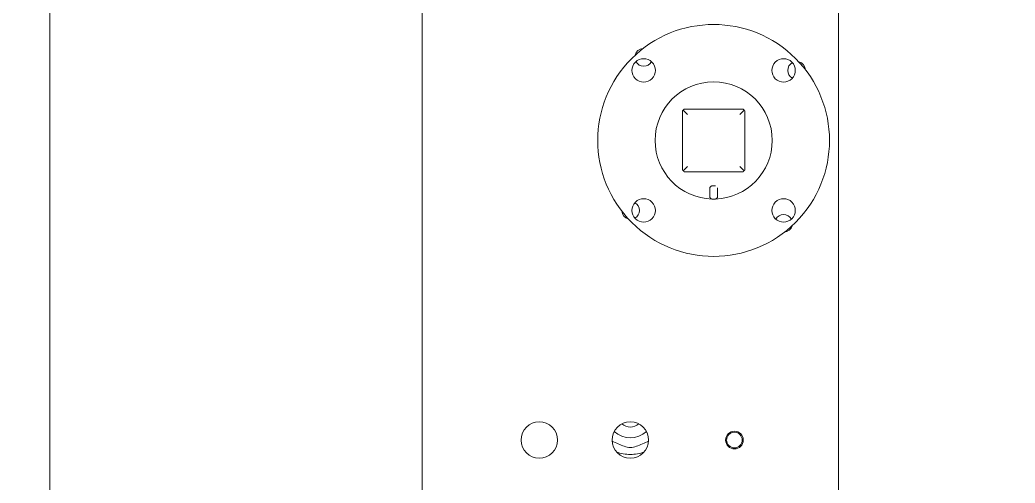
# Model space of a CAD drawing. Extents: x -965262 to 1142518, y -357520 to 71675.
# Drawn here: x -852012.8 to -851630.5, y -92389.8 to -92212.1 of the extents above; entities that cross this region are included whole.
import ezdxf

# ---------------------------------------------------------------- set-up
doc = ezdxf.new("R2010")
doc.units = 0
doc.header["$LTSCALE"] = 10
doc.layers.get('0').update_dxf_attribs({"linetype": 'CONTINUOUS', "lineweight": 30})
doc.layers.add('Оборудование', color=7, linetype='CONTINUOUS', lineweight=30)

msp = doc.modelspace()

# ---------------------------------------------------------------- hatches: boundary and pattern name
at = {"lineweight": 30, "true_color": 0x1b8828}
h = msp.add_hatch(color=106, dxfattribs=at)
h.dxf.hatch_style = 1
h.paths.add_polyline_path([(-851459.79, -90277.67), (-853359.79, -90277.67), (-853359.79, -94944.84), (-851459.79, -94944.84)])
h.paths.add_polyline_path([(-851559.79, -94844.84), (-853259.79, -94844.84), (-853259.79, -90344.85), (-851559.79, -90344.85)], flags=16)

# ---------------------------------------------------------------- linework, layer by layer
at = {"layer": 'Оборудование', "color": 7, "lineweight": 0}
for p, q in [((-852001.29, -92491.34, -2902.58), (-852001.29, -92068.59, -2902.58)), ((-851858.29, -92121.34, -2902.58), (-851858.29, -92411.34, -2902.58)), ((-851698.29, -92411.34, -2902.58), (-851698.29, -92121.34, -2902.58)), ((-851758.29, -92246.97, -2902.58), (-851758.29, -92247.01, -2902.58)), ((-851758.28, -92247, -2902.58), (-851758.27, -92247, -2902.58)), ((-851758.27, -92246.99, -2902.58), (-851758.26, -92246.98, -2902.58)), ((-851758.27, -92247, -2902.58), (-851758.27, -92246.99, -2902.58)), ((-851758.26, -92246.98, -2902.58), (-851758.25, -92246.97, -2902.58)), ((-851758.25, -92246.97, -2902.58), (-851758.24, -92246.96, -2902.58)), ((-851758.24, -92246.96, -2902.58), (-851758.23, -92246.95, -2902.58)), ((-851758.23, -92246.95, -2902.58), (-851758.21, -92246.93, -2902.58)), ((-851758.21, -92246.93, -2902.58), (-851758.2, -92246.92, -2902.58)), ((-851758.2, -92246.92, -2902.58), (-851758.18, -92246.9, -2902.58)), ((-851758.18, -92246.9, -2902.58), (-851758.17, -92246.88, -2902.58)), ((-851758.17, -92246.88, -2902.58), (-851758.15, -92246.87, -2902.58)), ((-851758.15, -92246.87, -2902.58), (-851758.13, -92246.85, -2902.58)), ((-851758.13, -92246.85, -2902.58), (-851758.11, -92246.83, -2902.58)), ((-851758.11, -92246.83, -2902.58), (-851758.09, -92246.81, -2902.58)), ((-851758.09, -92246.81, -2902.58), (-851758.07, -92246.79, -2902.58)), ((-851758.07, -92246.79, -2902.58), (-851758.05, -92246.77, -2902.58)), ((-851758.05, -92246.77, -2902.58), (-851758.03, -92246.74, -2902.58)), ((-851758.03, -92246.74, -2902.58), (-851758.01, -92246.72, -2902.58)), ((-851758.01, -92246.72, -2902.58), (-851757.98, -92246.7, -2902.58)), ((-851757.98, -92246.7, -2902.58), (-851757.96, -92246.67, -2902.58)), ((-851757.96, -92246.67, -2902.58), (-851757.93, -92246.65, -2902.58)), ((-851757.96, -92246.67, -2902.58), (-851756.29, -92248.34, -2902.58)), ((-851757.93, -92246.65, -2902.58), (-851757.91, -92246.62, -2902.58)), ((-851757.91, -92246.62, -2902.58), (-851757.89, -92246.6, -2902.58)), ((-851757.89, -92246.6, -2902.58), (-851757.86, -92246.58, -2902.58)), ((-851757.86, -92246.58, -2902.58), (-851757.84, -92246.56, -2902.58)), ((-851757.84, -92246.56, -2902.58), (-851757.82, -92246.53, -2902.58)), ((-851757.82, -92246.53, -2902.58), (-851757.8, -92246.51, -2902.58)), ((-851757.8, -92246.51, -2902.58), (-851757.78, -92246.5, -2902.58)), ((-851757.78, -92246.5, -2902.58), (-851757.76, -92246.48, -2902.58)), ((-851757.76, -92246.48, -2902.58), (-851757.74, -92246.46, -2902.58)), ((-851757.74, -92246.46, -2902.58), (-851757.73, -92246.44, -2902.58)), ((-851757.73, -92246.44, -2902.58), (-851757.71, -92246.43, -2902.58)), ((-851757.71, -92246.43, -2902.58), (-851757.7, -92246.42, -2902.58)), ((-851757.7, -92246.42, -2902.58), (-851757.68, -92246.4, -2902.58)), ((-851757.68, -92246.4, -2902.58), (-851757.67, -92246.39, -2902.58)), ((-851757.67, -92246.39, -2902.58), (-851757.66, -92246.38, -2902.58)), ((-851757.62, -92246.34, -2902.58), (-851757.66, -92246.34, -2902.58)), ((-851757.66, -92246.38, -2902.58), (-851757.65, -92246.37, -2902.58)), ((-851757.65, -92246.37, -2902.58), (-851757.64, -92246.36, -2902.58)), ((-851757.64, -92246.36, -2902.58), (-851757.63, -92246.35, -2902.58)), ((-851757.63, -92246.35, -2902.58), (-851757.62, -92246.34, -2902.58)), ((-851757.63, -92246.35, -2902.58), (-851757.63, -92246.35, -2902.58)), ((-851757.62, -92246.34, -2902.58), (-851734.97, -92246.34, -2902.58)), ((-851757.62, -92246.34, -2902.58), (-851757.62, -92246.34, -2902.58)), ((-851757.62, -92246.34, -2902.58), (-851757.62, -92246.34, -2902.58)), ((-851757.62, -92246.34, -2902.58), (-851757.62, -92246.34, -2902.58)), ((-851736.29, -92248.34, -2902.58), (-851734.62, -92246.67, -2902.58)), ((-851734.92, -92246.34, -2902.58), (-851734.97, -92246.34, -2902.58)), ((-851734.97, -92246.34, -2902.58), (-851734.97, -92246.34, -2902.58)), ((-851734.97, -92246.34, -2902.58), (-851734.96, -92246.34, -2902.58)), ((-851734.96, -92246.34, -2902.58), (-851734.96, -92246.34, -2902.58)), ((-851734.96, -92246.34, -2902.58), (-851734.95, -92246.35, -2902.58)), ((-851734.95, -92246.35, -2902.58), (-851734.95, -92246.35, -2902.58)), ((-851734.95, -92246.35, -2902.58), (-851734.94, -92246.36, -2902.58)), ((-851734.94, -92246.36, -2902.58), (-851734.93, -92246.37, -2902.58)), ((-851734.93, -92246.37, -2902.58), (-851734.92, -92246.38, -2902.58)), ((-851734.92, -92246.38, -2902.58), (-851734.91, -92246.39, -2902.58)), ((-851734.91, -92246.39, -2902.58), (-851734.9, -92246.4, -2902.58)), ((-851734.9, -92246.4, -2902.58), (-851734.88, -92246.41, -2902.58)), ((-851734.88, -92246.41, -2902.58), (-851734.87, -92246.43, -2902.58)), ((-851734.87, -92246.43, -2902.58), (-851734.85, -92246.44, -2902.58)), ((-851734.85, -92246.44, -2902.58), (-851734.84, -92246.46, -2902.58)), ((-851734.84, -92246.46, -2902.58), (-851734.82, -92246.48, -2902.58)), ((-851734.82, -92246.48, -2902.58), (-851734.8, -92246.5, -2902.58)), ((-851734.8, -92246.5, -2902.58), (-851734.78, -92246.51, -2902.58)), ((-851734.78, -92246.51, -2902.58), (-851734.76, -92246.53, -2902.58)), ((-851734.76, -92246.53, -2902.58), (-851734.74, -92246.56, -2902.58)), ((-851734.74, -92246.56, -2902.58), (-851734.72, -92246.58, -2902.58)), ((-851734.72, -92246.58, -2902.58), (-851734.7, -92246.6, -2902.58)), ((-851734.7, -92246.6, -2902.58), (-851734.67, -92246.62, -2902.58)), ((-851734.67, -92246.62, -2902.58), (-851734.65, -92246.65, -2902.58)), ((-851734.65, -92246.65, -2902.58), (-851734.62, -92246.67, -2902.58)), ((-851734.62, -92246.67, -2902.58), (-851734.6, -92246.7, -2902.58)), ((-851734.6, -92246.7, -2902.58), (-851734.58, -92246.72, -2902.58)), ((-851734.58, -92246.72, -2902.58), (-851734.55, -92246.74, -2902.58)), ((-851734.55, -92246.74, -2902.58), (-851734.53, -92246.77, -2902.58)), ((-851734.53, -92246.77, -2902.58), (-851734.51, -92246.79, -2902.58)), ((-851734.51, -92246.79, -2902.58), (-851734.49, -92246.81, -2902.58)), ((-851734.49, -92246.81, -2902.58), (-851734.47, -92246.83, -2902.58)), ((-851734.47, -92246.83, -2902.58), (-851734.45, -92246.85, -2902.58)), ((-851734.45, -92246.85, -2902.58), (-851734.43, -92246.87, -2902.58)), ((-851734.43, -92246.87, -2902.58), (-851734.41, -92246.88, -2902.58)), ((-851734.41, -92246.88, -2902.58), (-851734.4, -92246.9, -2902.58)), ((-851734.4, -92246.9, -2902.58), (-851734.38, -92246.92, -2902.58)), ((-851734.38, -92246.92, -2902.58), (-851734.37, -92246.93, -2902.58)), ((-851734.37, -92246.93, -2902.58), (-851734.35, -92246.95, -2902.58)), ((-851734.35, -92246.95, -2902.58), (-851734.34, -92246.96, -2902.58)), ((-851734.34, -92246.96, -2902.58), (-851734.33, -92246.97, -2902.58)), ((-851734.33, -92246.97, -2902.58), (-851734.32, -92246.98, -2902.58)), ((-851734.32, -92246.98, -2902.58), (-851734.31, -92246.99, -2902.58)), ((-851734.31, -92246.99, -2902.58), (-851734.31, -92247, -2902.58)), ((-851734.31, -92247, -2902.58), (-851734.3, -92247, -2902.58)), ((-851734.29, -92247.01, -2902.58), (-851734.29, -92246.97, -2902.58)), ((-851758.29, -92269.66, -2902.58), (-851758.29, -92247.01, -2902.58)), ((-851758.29, -92247.01, -2902.58), (-851758.29, -92247.01, -2902.58)), ((-851758.29, -92247.01, -2902.58), (-851758.29, -92247.01, -2902.58)), ((-851758.29, -92247.01, -2902.58), (-851758.28, -92247.01, -2902.58)), ((-851758.28, -92247.01, -2902.58), (-851758.28, -92247, -2902.58)), ((-851734.3, -92247, -2902.58), (-851734.3, -92247.01, -2902.58)), ((-851734.3, -92247.01, -2902.58), (-851734.29, -92247.01, -2902.58)), ((-851734.29, -92247.01, -2902.58), (-851734.29, -92269.66, -2902.58)), ((-851734.29, -92247.01, -2902.58), (-851734.29, -92247.01, -2902.58)), ((-851734.29, -92247.01, -2902.58), (-851734.29, -92247.01, -2902.58)), ((-851758.29, -92269.66, -2902.58), (-851758.29, -92269.71, -2902.58)), ((-851758.29, -92269.67, -2902.58), (-851758.29, -92269.66, -2902.58)), ((-851758.29, -92269.66, -2902.58), (-851758.29, -92269.66, -2902.58)), ((-851758.28, -92269.67, -2902.58), (-851758.29, -92269.67, -2902.58)), ((-851758.27, -92269.68, -2902.58), (-851758.28, -92269.67, -2902.58)), ((-851758.28, -92269.67, -2902.58), (-851758.28, -92269.67, -2902.58)), ((-851758.27, -92269.69, -2902.58), (-851758.27, -92269.68, -2902.58)), ((-851758.26, -92269.7, -2902.58), (-851758.27, -92269.69, -2902.58)), ((-851758.25, -92269.71, -2902.58), (-851758.26, -92269.7, -2902.58)), ((-851758.24, -92269.72, -2902.58), (-851758.25, -92269.71, -2902.58)), ((-851758.23, -92269.73, -2902.58), (-851758.24, -92269.72, -2902.58)), ((-851758.21, -92269.74, -2902.58), (-851758.23, -92269.73, -2902.58)), ((-851758.2, -92269.76, -2902.58), (-851758.21, -92269.74, -2902.58)), ((-851758.18, -92269.77, -2902.58), (-851758.2, -92269.76, -2902.58)), ((-851758.17, -92269.79, -2902.58), (-851758.18, -92269.77, -2902.58)), ((-851758.15, -92269.81, -2902.58), (-851758.17, -92269.79, -2902.58)), ((-851758.13, -92269.83, -2902.58), (-851758.15, -92269.81, -2902.58)), ((-851758.11, -92269.85, -2902.58), (-851758.13, -92269.83, -2902.58)), ((-851758.09, -92269.87, -2902.58), (-851758.11, -92269.85, -2902.58)), ((-851758.07, -92269.89, -2902.58), (-851758.09, -92269.87, -2902.58)), ((-851758.05, -92269.91, -2902.58), (-851758.07, -92269.89, -2902.58)), ((-851758.03, -92269.93, -2902.58), (-851758.05, -92269.91, -2902.58)), ((-851758.01, -92269.96, -2902.58), (-851758.03, -92269.93, -2902.58)), ((-851757.96, -92270.01, -2902.58), (-851756.29, -92268.34, -2902.58)), ((-851736.29, -92268.34, -2902.58), (-851734.62, -92270.01, -2902.58)), ((-851734.55, -92269.93, -2902.58), (-851734.58, -92269.96, -2902.58)), ((-851734.53, -92269.91, -2902.58), (-851734.55, -92269.93, -2902.58)), ((-851734.51, -92269.89, -2902.58), (-851734.53, -92269.91, -2902.58)), ((-851734.49, -92269.87, -2902.58), (-851734.51, -92269.89, -2902.58)), ((-851734.47, -92269.85, -2902.58), (-851734.49, -92269.87, -2902.58)), ((-851734.45, -92269.83, -2902.58), (-851734.47, -92269.85, -2902.58)), ((-851734.43, -92269.81, -2902.58), (-851734.45, -92269.83, -2902.58)), ((-851734.41, -92269.79, -2902.58), (-851734.43, -92269.81, -2902.58)), ((-851734.4, -92269.77, -2902.58), (-851734.41, -92269.79, -2902.58)), ((-851734.38, -92269.76, -2902.58), (-851734.4, -92269.77, -2902.58)), ((-851734.37, -92269.74, -2902.58), (-851734.38, -92269.76, -2902.58)), ((-851734.35, -92269.73, -2902.58), (-851734.37, -92269.74, -2902.58)), ((-851734.34, -92269.72, -2902.58), (-851734.35, -92269.73, -2902.58)), ((-851734.33, -92269.71, -2902.58), (-851734.34, -92269.72, -2902.58)), ((-851734.32, -92269.7, -2902.58), (-851734.33, -92269.71, -2902.58)), ((-851734.31, -92269.69, -2902.58), (-851734.32, -92269.7, -2902.58)), ((-851734.3, -92269.67, -2902.58), (-851734.31, -92269.68, -2902.58)), ((-851734.31, -92269.68, -2902.58), (-851734.31, -92269.69, -2902.58)), ((-851734.29, -92269.67, -2902.58), (-851734.3, -92269.67, -2902.58)), ((-851734.3, -92269.67, -2902.58), (-851734.3, -92269.67, -2902.58)), ((-851734.29, -92269.71, -2902.58), (-851734.29, -92269.66, -2902.58)), ((-851734.29, -92269.66, -2902.58), (-851734.29, -92269.66, -2902.58)), ((-851734.29, -92269.66, -2902.58), (-851734.29, -92269.67, -2902.58)), ((-851757.98, -92269.98, -2902.58), (-851758.01, -92269.96, -2902.58)), ((-851757.96, -92270.01, -2902.58), (-851757.98, -92269.98, -2902.58)), ((-851757.93, -92270.03, -2902.58), (-851757.96, -92270.01, -2902.58)), ((-851757.91, -92270.05, -2902.58), (-851757.93, -92270.03, -2902.58)), ((-851757.89, -92270.08, -2902.58), (-851757.91, -92270.05, -2902.58)), ((-851757.86, -92270.1, -2902.58), (-851757.89, -92270.08, -2902.58)), ((-851757.84, -92270.12, -2902.58), (-851757.86, -92270.1, -2902.58)), ((-851757.82, -92270.14, -2902.58), (-851757.84, -92270.12, -2902.58)), ((-851757.8, -92270.16, -2902.58), (-851757.82, -92270.14, -2902.58)), ((-851757.78, -92270.18, -2902.58), (-851757.8, -92270.16, -2902.58)), ((-851757.76, -92270.2, -2902.58), (-851757.78, -92270.18, -2902.58)), ((-851757.74, -92270.22, -2902.58), (-851757.76, -92270.2, -2902.58)), ((-851757.73, -92270.23, -2902.58), (-851757.74, -92270.22, -2902.58)), ((-851757.71, -92270.25, -2902.58), (-851757.73, -92270.23, -2902.58)), ((-851757.7, -92270.26, -2902.58), (-851757.71, -92270.25, -2902.58)), ((-851757.68, -92270.27, -2902.58), (-851757.7, -92270.26, -2902.58)), ((-851757.67, -92270.29, -2902.58), (-851757.68, -92270.27, -2902.58)), ((-851757.66, -92270.3, -2902.58), (-851757.67, -92270.29, -2902.58)), ((-851757.65, -92270.31, -2902.58), (-851757.66, -92270.3, -2902.58)), ((-851757.66, -92270.34, -2902.58), (-851757.62, -92270.34, -2902.58)), ((-851757.64, -92270.31, -2902.58), (-851757.65, -92270.31, -2902.58)), ((-851757.63, -92270.32, -2902.58), (-851757.64, -92270.31, -2902.58)), ((-851757.63, -92270.33, -2902.58), (-851757.63, -92270.32, -2902.58)), ((-851757.62, -92270.33, -2902.58), (-851757.63, -92270.33, -2902.58)), ((-851757.62, -92270.34, -2902.58), (-851757.62, -92270.33, -2902.58)), ((-851734.97, -92270.34, -2902.58), (-851757.62, -92270.34, -2902.58)), ((-851757.62, -92270.34, -2902.58), (-851757.62, -92270.34, -2902.58)), ((-851757.62, -92270.34, -2902.58), (-851757.62, -92270.34, -2902.58)), ((-851734.97, -92270.34, -2902.58), (-851734.92, -92270.34, -2902.58)), ((-851734.96, -92270.34, -2902.58), (-851734.97, -92270.34, -2902.58)), ((-851734.97, -92270.34, -2902.58), (-851734.97, -92270.34, -2902.58)), ((-851734.95, -92270.33, -2902.58), (-851734.96, -92270.33, -2902.58)), ((-851734.96, -92270.33, -2902.58), (-851734.96, -92270.34, -2902.58)), ((-851734.94, -92270.31, -2902.58), (-851734.95, -92270.32, -2902.58)), ((-851734.95, -92270.32, -2902.58), (-851734.95, -92270.33, -2902.58)), ((-851734.93, -92270.31, -2902.58), (-851734.94, -92270.31, -2902.58)), ((-851734.92, -92270.3, -2902.58), (-851734.93, -92270.31, -2902.58)), ((-851734.91, -92270.29, -2902.58), (-851734.92, -92270.3, -2902.58)), ((-851734.9, -92270.27, -2902.58), (-851734.91, -92270.29, -2902.58)), ((-851734.88, -92270.26, -2902.58), (-851734.9, -92270.27, -2902.58)), ((-851734.87, -92270.25, -2902.58), (-851734.88, -92270.26, -2902.58)), ((-851734.85, -92270.23, -2902.58), (-851734.87, -92270.25, -2902.58)), ((-851734.84, -92270.22, -2902.58), (-851734.85, -92270.23, -2902.58)), ((-851734.82, -92270.2, -2902.58), (-851734.84, -92270.22, -2902.58)), ((-851734.8, -92270.18, -2902.58), (-851734.82, -92270.2, -2902.58)), ((-851734.78, -92270.16, -2902.58), (-851734.8, -92270.18, -2902.58)), ((-851734.76, -92270.14, -2902.58), (-851734.78, -92270.16, -2902.58)), ((-851734.74, -92270.12, -2902.58), (-851734.76, -92270.14, -2902.58)), ((-851734.72, -92270.1, -2902.58), (-851734.74, -92270.12, -2902.58)), ((-851734.7, -92270.08, -2902.58), (-851734.72, -92270.1, -2902.58)), ((-851734.67, -92270.05, -2902.58), (-851734.7, -92270.08, -2902.58)), ((-851734.65, -92270.03, -2902.58), (-851734.67, -92270.05, -2902.58)), ((-851734.62, -92270.01, -2902.58), (-851734.65, -92270.03, -2902.58)), ((-851734.6, -92269.98, -2902.58), (-851734.62, -92270.01, -2902.58)), ((-851734.58, -92269.96, -2902.58), (-851734.6, -92269.98, -2902.58)), ((-851747.77, -92276.5, -2902.58), (-851747.79, -92276.55, -2902.58)), ((-851747.79, -92276.55, -2902.58), (-851747.79, -92276.59, -2902.58)), ((-851747.79, -92277.71, -2902.58), (-851747.79, -92276.59, -2902.58)), ((-851747.75, -92276.46, -2902.58), (-851747.77, -92276.5, -2902.58)), ((-851747.72, -92276.42, -2902.58), (-851747.75, -92276.46, -2902.58)), ((-851747.69, -92276.37, -2902.58), (-851747.72, -92276.42, -2902.58)), ((-851747.65, -92276.32, -2902.58), (-851747.69, -92276.37, -2902.58)), ((-851747.61, -92276.28, -2902.58), (-851747.65, -92276.32, -2902.58)), ((-851747.57, -92276.23, -2902.58), (-851747.61, -92276.28, -2902.58)), ((-851747.53, -92276.18, -2902.58), (-851747.57, -92276.23, -2902.58)), ((-851747.48, -92276.13, -2902.58), (-851747.53, -92276.18, -2902.58)), ((-851747.43, -92276.08, -2902.58), (-851747.48, -92276.13, -2902.58)), ((-851747.38, -92276.04, -2902.58), (-851747.43, -92276.08, -2902.58)), ((-851747.34, -92275.99, -2902.58), (-851747.38, -92276.04, -2902.58)), ((-851747.29, -92275.95, -2902.58), (-851747.34, -92275.99, -2902.58)), ((-851747.24, -92275.91, -2902.58), (-851747.29, -92275.95, -2902.58)), ((-851747.2, -92275.87, -2902.58), (-851747.24, -92275.91, -2902.58)), ((-851747.15, -92275.83, -2902.58), (-851747.2, -92275.87, -2902.58)), ((-851747.11, -92275.8, -2902.58), (-851747.15, -92275.83, -2902.58)), ((-851747.06, -92275.77, -2902.58), (-851747.11, -92275.8, -2902.58)), ((-851747.02, -92275.75, -2902.58), (-851747.06, -92275.77, -2902.58)), ((-851746.98, -92275.73, -2902.58), (-851747.02, -92275.75, -2902.58)), ((-851747, -92275.7, -2902.58), (-851746.99, -92275.7, -2902.58)), ((-851746.99, -92275.7, -2902.58), (-851746.99, -92275.7, -2902.58)), ((-851746.99, -92275.7, -2902.58), (-851746.99, -92275.7, -2902.58)), ((-851746.99, -92275.7, -2902.58), (-851746.98, -92275.7, -2902.58)), ((-851746.98, -92275.7, -2902.58), (-851746.98, -92275.7, -2902.58)), ((-851746.98, -92275.7, -2902.58), (-851746.98, -92275.7, -2902.58)), ((-851746.98, -92275.7, -2902.58), (-851746.97, -92275.7, -2902.58)), ((-851746.94, -92275.72, -2902.58), (-851746.98, -92275.73, -2902.58)), ((-851746.97, -92275.7, -2902.58), (-851746.97, -92275.7, -2902.58)), ((-851746.97, -92275.7, -2902.58), (-851746.97, -92275.7, -2902.58)), ((-851746.97, -92275.7, -2902.58), (-851746.96, -92275.7, -2902.58)), ((-851746.96, -92275.7, -2902.58), (-851746.96, -92275.7, -2902.58)), ((-851746.96, -92275.7, -2902.58), (-851746.96, -92275.7, -2902.58)), ((-851746.96, -92275.7, -2902.58), (-851746.95, -92275.7, -2902.58)), ((-851746.95, -92275.7, -2902.58), (-851746.95, -92275.7, -2902.58)), ((-851746.95, -92275.7, -2902.58), (-851746.94, -92275.7, -2902.58)), ((-851746.94, -92275.7, -2902.58), (-851746.94, -92275.7, -2902.58)), ((-851746.94, -92275.7, -2902.58), (-851746.94, -92275.7, -2902.58)), ((-851746.94, -92275.7, -2902.58), (-851746.93, -92275.7, -2902.58)), ((-851746.92, -92275.71, -2902.58), (-851746.94, -92275.72, -2902.58)), ((-851746.93, -92275.7, -2902.58), (-851746.93, -92275.71, -2902.58)), ((-851746.93, -92275.71, -2902.58), (-851746.93, -92275.71, -2902.58)), ((-851746.93, -92275.71, -2902.58), (-851746.92, -92275.71, -2902.58)), ((-851746.92, -92275.71, -2902.58), (-851746.92, -92275.71, -2902.58)), ((-851746.92, -92275.71, -2902.58), (-851746.92, -92275.71, -2902.58)), ((-851746.92, -92275.71, -2902.58), (-851746.91, -92275.71, -2902.58)), ((-851746.91, -92275.71, -2902.58), (-851746.92, -92275.71, -2902.58)), ((-851746.29, -92275.71, -2902.58), (-851746.79, -92275.71, -2902.58)), ((-851745.79, -92275.71, -2902.58), (-851746.29, -92275.71, -2902.58)), ((-851745.67, -92275.71, -2902.58), (-851745.67, -92275.71, -2902.58)), ((-851745.67, -92275.71, -2902.58), (-851745.66, -92275.71, -2902.58)), ((-851745.66, -92275.71, -2902.58), (-851745.66, -92275.71, -2902.58)), ((-851745.66, -92275.71, -2902.58), (-851745.65, -92275.71, -2902.58)), ((-851745.65, -92275.71, -2902.58), (-851745.65, -92275.7, -2902.58)), ((-851745.65, -92275.7, -2902.58), (-851745.64, -92275.7, -2902.58)), ((-851745.65, -92275.71, -2902.58), (-851745.65, -92275.71, -2902.58)), ((-851745.64, -92275.7, -2902.58), (-851745.64, -92275.7, -2902.58)), ((-851745.64, -92275.7, -2902.58), (-851745.64, -92275.7, -2902.58)), ((-851745.64, -92275.7, -2902.58), (-851745.63, -92275.7, -2902.58)), ((-851745.63, -92275.7, -2902.58), (-851745.63, -92275.7, -2902.58)), ((-851745.63, -92275.7, -2902.58), (-851745.63, -92275.7, -2902.58)), ((-851745.63, -92275.7, -2902.58), (-851745.62, -92275.7, -2902.58)), ((-851745.62, -92275.7, -2902.58), (-851745.62, -92275.7, -2902.58)), ((-851745.62, -92275.7, -2902.58), (-851745.62, -92275.7, -2902.58)), ((-851745.62, -92275.7, -2902.58), (-851745.61, -92275.7, -2902.58)), ((-851745.61, -92275.7, -2902.58), (-851745.61, -92275.7, -2902.58)), ((-851745.61, -92275.7, -2902.58), (-851745.6, -92275.7, -2902.58)), ((-851745.6, -92275.7, -2902.58), (-851745.6, -92275.7, -2902.58)), ((-851745.6, -92275.7, -2902.58), (-851745.6, -92275.7, -2902.58)), ((-851745.6, -92275.7, -2902.58), (-851745.59, -92275.7, -2902.58)), ((-851745.59, -92275.7, -2902.58), (-851745.59, -92275.7, -2902.58)), ((-851745.59, -92275.7, -2902.58), (-851745.59, -92275.7, -2902.58)), ((-851745.59, -92275.7, -2902.58), (-851745.58, -92275.7, -2902.58)), ((-851744.79, -92276.59, -2902.58), (-851744.79, -92277.71, -2902.58)), ((-851747.79, -92278.84, -2902.58), (-851747.79, -92277.71, -2902.58)), ((-851747.79, -92278.84, -2902.58), (-851747.79, -92279.84, -2902.58)), ((-851745.79, -92280.84, -2902.58), (-851746.79, -92280.84, -2902.58)), ((-851744.79, -92277.71, -2902.58), (-851744.79, -92278.84, -2902.58)), ((-851744.79, -92279.84, -2902.58), (-851744.79, -92278.84, -2902.58)), ((-851784.62, -92370.34, -2902.58), (-851784.1, -92370.34, -2902.58)), ((-851772.48, -92370.34, -2902.58), (-851771.97, -92370.34, -2902.58)), ((-851784.7, -92374.04, -2902.58), (-851785.28, -92373.76, -2902.58)), ((-851784.12, -92374.31, -2902.58), (-851784.7, -92374.04, -2902.58)), ((-851783.54, -92374.57, -2902.58), (-851784.12, -92374.31, -2902.58)), ((-851782.96, -92374.83, -2902.58), (-851783.54, -92374.57, -2902.58)), ((-851782.38, -92375.08, -2902.58), (-851782.96, -92374.83, -2902.58)), ((-851781.8, -92375.31, -2902.58), (-851782.38, -92375.08, -2902.58)), ((-851781.22, -92375.53, -2902.58), (-851781.8, -92375.31, -2902.58)), ((-851780.64, -92375.73, -2902.58), (-851781.22, -92375.53, -2902.58)), ((-851780.06, -92375.9, -2902.58), (-851780.64, -92375.73, -2902.58)), ((-851779.48, -92376.04, -2902.58), (-851780.06, -92375.9, -2902.58)), ((-851778.89, -92376.13, -2902.58), (-851779.48, -92376.04, -2902.58)), ((-851778.29, -92376.16, -2902.58), (-851778.89, -92376.13, -2902.58)), ((-851777.69, -92376.13, -2902.58), (-851778.29, -92376.16, -2902.58)), ((-851777.1, -92376.04, -2902.58), (-851777.69, -92376.13, -2902.58)), ((-851776.52, -92375.9, -2902.58), (-851777.1, -92376.04, -2902.58)), ((-851775.94, -92375.73, -2902.58), (-851776.52, -92375.9, -2902.58)), ((-851775.36, -92375.53, -2902.58), (-851775.94, -92375.73, -2902.58)), ((-851774.78, -92375.31, -2902.58), (-851775.36, -92375.53, -2902.58)), ((-851774.2, -92375.08, -2902.58), (-851774.78, -92375.31, -2902.58)), ((-851773.62, -92374.83, -2902.58), (-851774.2, -92375.08, -2902.58)), ((-851773.04, -92374.57, -2902.58), (-851773.62, -92374.83, -2902.58)), ((-851772.46, -92374.31, -2902.58), (-851773.04, -92374.57, -2902.58)), ((-851771.88, -92374.04, -2902.58), (-851772.46, -92374.31, -2902.58)), ((-851771.3, -92373.76, -2902.58), (-851771.88, -92374.04, -2902.58))]:
    msp.add_line(p, q, dxfattribs=at)
for centre, radius, start, end in [((-851746.29, -92258.34, -2902.58), 44.5, 45, 225), ((-851773.16, -92226.47, -2902.58), 3.4, 94.7131, 165.5563), ((-851746.29, -92258.34, -2902.58), 44.5, 225, 45), ((-851773.16, -92231.47, -2902.58), 4.5, 45, 225), ((-851719.42, -92231.47, -2902.58), 4.5, 45, 225), ((-851773.16, -92231.47, -2902.58), 4.5, 225, 45), ((-851773.16, -92226.47, -2902.58), 3.4, 208.6648, 270), ((-851773.16, -92226.47, -2902.58), 3.4, 270, 331.3339), ((-851719.42, -92231.47, -2902.58), 4.5, 225, 45), ((-851714.42, -92231.47, -2902.58), 3.4, 118.6648, 241.3339), ((-851714.42, -92231.47, -2902.58), 3.4, 4.7131, 75.5563), ((-851746.29, -92258.34, -2902.58), 22.5, 0, 180), ((-851746.29, -92258.33, -2902.58), 16.49, 133.3412, 133.3418), ((-851746.29, -92258.34, -2902.58), 16.5, 46.6582, 46.6587), ((-851746.29, -92258.34, -2902.58), 16.5, 136.6582, 136.6587), ((-851746.29, -92258.34, -2902.58), 16.5, 43.3412, 43.3418), ((-851746.29, -92258.34, -2902.58), 22.5, 180, 268.2794), ((-851746.29, -92258.34, -2902.58), 22.5, 271.7206, 0), ((-851746.29, -92258.34, -2902.58), 16.5, 223.3412, 223.3418), ((-851746.3, -92258.33, -2902.58), 16.51, 316.6582, 316.6587), ((-851746.29, -92258.34, -2902.58), 16.5, 226.6582, 226.6587), ((-851746.29, -92258.34, -2902.58), 16.49, 313.3412, 313.3418), ((-851746.29, -92258.34, -2902.58), 18, 265.7516, 265.7517), ((-851746.29, -92258.34, -2902.58), 17.38, 267.6662, 270), ((-851746.79, -92274.71, -2902.58), 1, 262.9895, 270), ((-851746.29, -92258.34, -2902.58), 17.38, 270, 272.3338), ((-851745.79, -92274.71, -2902.58), 1, 270, 277.0105), ((-851773.16, -92285.21, -2902.58), 4.5, 45, 225), ((-851746.79, -92279.84, -2902.58), 1, 180, 270), ((-851747, -92281.83, -2902.58), 1, 84.0998, 88.2794), ((-851745.79, -92279.84, -2902.58), 1, 270, 0), ((-851745.59, -92281.83, -2902.58), 1, 91.7206, 95.9002), ((-851719.42, -92285.21, -2902.58), 4.5, 45, 225), ((-851778.16, -92285.21, -2902.58), 3.4, 298.6648, 61.3339), ((-851773.16, -92285.21, -2902.58), 4.5, 225, 45), ((-851719.42, -92285.21, -2902.58), 4.5, 225, 45), ((-851778.16, -92285.21, -2902.58), 3.4, 184.7131, 255.5563), ((-851719.42, -92290.21, -2902.58), 3.4, 90, 151.3339), ((-851719.42, -92290.21, -2902.58), 3.4, 28.6648, 90), ((-851719.42, -92290.21, -2902.58), 3.4, 274.7131, 345.5563), ((-851813.29, -92373.34, -2902.58), 7, 90, 270), ((-851813.29, -92373.34, -2902.58), 7, 270, 90), ((-851778.29, -92373.34, -2902.58), 7, 90, 270), ((-851778.29, -92363.34, -2902.58), 5, 229.4642, 310.5358), ((-851778.29, -92373.34, -2902.58), 7, 270, 90), ((-851778.29, -92363.34, -2902.58), 9.1, 227.3246, 312.6754), ((-851738.29, -92373.34, -2902.58), 3.38, 90, 270), ((-851738.29, -92373.34, -2902.58), 3, 90, 270), ((-851738.29, -92373.34, -2902.58), 3.38, 270, 90), ((-851738.29, -92373.34, -2902.58), 3, 270, 90), ((-851778.29, -92363.34, -2902.58), 15.5, 249.9705, 270), ((-851778.29, -92363.34, -2902.58), 15.5, 270, 290.0295)]:
    msp.add_arc(centre, radius, start, end, dxfattribs=at)

doc.saveas('drawing.dxf')
